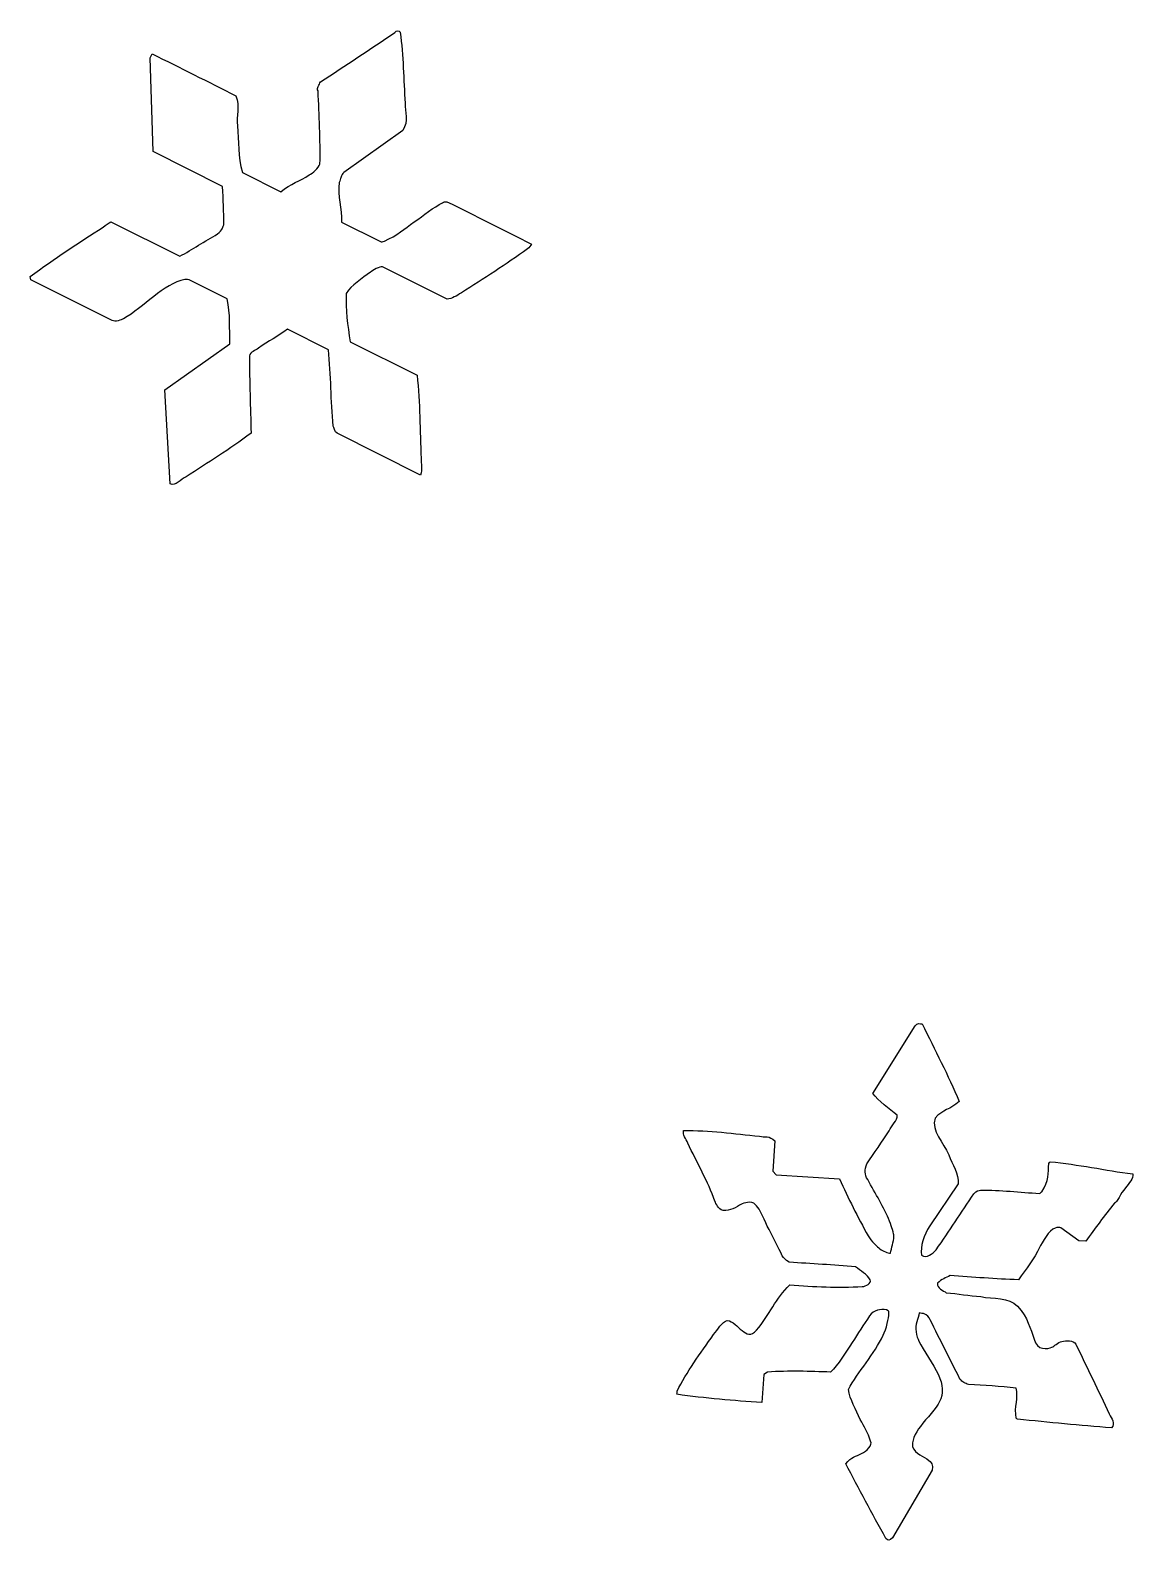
# Model space of a CAD drawing. Header units: centimetres. Extents: x -4.76 to 4.76, y -4.25 to 4.25.
# Drawn here: x -4.76 to -0.88, y -3.55 to 1.76 of the extents above; entities that cross this region are included whole.
import ezdxf

# ---------------------------------------------------------------- set-up
doc = ezdxf.new("R2010")
doc.units = ezdxf.units.CM
doc.header["$MEASUREMENT"] = 0
doc.layers.add('Layer 1', color=7, linetype='Continuous')

msp = doc.modelspace()

# ---------------------------------------------------------------- linework, layer by layer
at = {"layer": 'Layer 1', "color": 189}
for points, knots in [([(-4.27085, 0.16851), (-4.25246, 0.15761), (-4.23286, 0.18476), (-4.21391, 0.19314), (-4.21391, 0.19314), (-4.13787, 0.24262), (-4.06241, 0.2886), (-3.98618, 0.34633), (-3.98618, 0.34633), (-3.98798, 0.43676), (-3.99197, 0.52664), (-3.99158, 0.61766), (-3.99158, 0.61766), (-3.98904, 0.63401), (-3.97068, 0.63475), (-3.95964, 0.64541), (-3.95964, 0.64541), (-3.92593, 0.66819), (-3.89169, 0.68803), (-3.85767, 0.71124), (-3.85767, 0.71124), (-3.85767, 0.71124), (-3.71429, 0.63938), (-3.71429, 0.63938), (-3.71429, 0.63938), (-3.70442, 0.54998), (-3.7059, 0.4605), (-3.69765, 0.37099), (-3.69765, 0.37099), (-3.69543, 0.36565), (-3.69085, 0.3512), (-3.68397, 0.34599), (-3.68397, 0.34599), (-3.68397, 0.34599), (-3.39079, 0.19901), (-3.39079, 0.19901), (-3.39079, 0.19901), (-3.38232, 0.21848), (-3.38878, 0.23798), (-3.38793, 0.25748), (-3.38793, 0.25748), (-3.39327, 0.35485), (-3.39169, 0.45213), (-3.40251, 0.54958), (-3.40251, 0.54958), (-3.40251, 0.54958), (-3.6377, 0.6675), (-3.6377, 0.6675), (-3.6377, 0.6675), (-3.64569, 0.72409), (-3.65574, 0.78087), (-3.65122, 0.83755), (-3.65122, 0.83755), (-3.635, 0.8666), (-3.59502, 0.88994), (-3.56674, 0.9119), (-3.56674, 0.9119), (-3.55743, 0.91814), (-3.53491, 0.93328), (-3.52377, 0.93092), (-3.52377, 0.93092), (-3.52377, 0.93092), (-3.29663, 0.81704), (-3.29663, 0.81704), (-3.29663, 0.81704), (-3.28004, 0.8181), (-3.26335, 0.82903), (-3.2467, 0.8394), (-3.2467, 0.8394), (-3.16894, 0.8883), (-3.08964, 0.94039), (-3.01384, 0.99378), (-3.01384, 0.99378), (-3.00876, 0.99836), (-3.00323, 1.00487), (-2.99984, 1.01095), (-2.99984, 1.01095), (-3.09909, 1.06056), (-3.19852, 1.11107), (-3.29755, 1.15975), (-3.29755, 1.15975), (-3.30422, 1.16033), (-3.30729, 1.15864), (-3.31364, 1.15549), (-3.31364, 1.15549), (-3.34322, 1.14094), (-3.37981, 1.11207), (-3.41249, 1.08871), (-3.41249, 1.08871), (-3.44779, 1.06418), (-3.47215, 1.04143), (-3.51721, 1.02103), (-3.51721, 1.02103), (-3.52274, 1.0191), (-3.52793, 1.01778), (-3.53332, 1.02039), (-3.53332, 1.02039), (-3.53332, 1.02039), (-3.66865, 1.08823), (-3.66865, 1.08823), (-3.66865, 1.08823), (-3.66473, 1.13466), (-3.68349, 1.18033), (-3.67579, 1.2274), (-3.67579, 1.2274), (-3.67433, 1.23396), (-3.67203, 1.24031), (-3.67063, 1.24407), (-3.67063, 1.24407), (-3.66579, 1.25473), (-3.66719, 1.25606), (-3.66002, 1.26225), (-3.66002, 1.26225), (-3.66002, 1.26225), (-3.45304, 1.40973), (-3.45304, 1.40973), (-3.45304, 1.40973), (-3.43021, 1.44431), (-3.44616, 1.47394), (-3.44489, 1.5058), (-3.44489, 1.5058), (-3.44936, 1.58893), (-3.4509, 1.67212), (-3.46161, 1.7553), (-3.46161, 1.7553), (-3.46621, 1.76078), (-3.47526, 1.76247), (-3.48021, 1.75459), (-3.48021, 1.75459), (-3.56689, 1.69694), (-3.65491, 1.6377), (-3.74209, 1.58102), (-3.74209, 1.58102), (-3.74616, 1.5706), (-3.75714, 1.55956), (-3.7504, 1.54916), (-3.7504, 1.54916), (-3.74667, 1.46359), (-3.74241, 1.37779), (-3.74379, 1.29212), (-3.74379, 1.29212), (-3.74876, 1.27852), (-3.76967, 1.25997), (-3.78144, 1.25357), (-3.78144, 1.25357), (-3.81438, 1.23156), (-3.84682, 1.22328), (-3.88124, 1.19486), (-3.88124, 1.19486), (-3.88124, 1.19486), (-4.01655, 1.2627), (-4.01655, 1.2627), (-4.01655, 1.2627), (-4.03285, 1.31728), (-4.02848, 1.37189), (-4.03377, 1.42648), (-4.03377, 1.42648), (-4.03829, 1.46162), (-4.02432, 1.49429), (-4.03972, 1.53189), (-4.03972, 1.53189), (-4.13732, 1.58176), (-4.23567, 1.63042), (-4.33362, 1.67969), (-4.33362, 1.67969), (-4.33362, 1.67969), (-4.3409, 1.66519), (-4.3409, 1.66519), (-4.3409, 1.66519), (-4.3409, 1.66519), (-4.33077, 1.33557), (-4.33077, 1.33557), (-4.33077, 1.33557), (-4.33077, 1.33557), (-4.08592, 1.2128), (-4.08592, 1.2128), (-4.08592, 1.2128), (-4.08473, 1.16793), (-4.08129, 1.12295), (-4.08237, 1.07815), (-4.08237, 1.07815), (-4.08597, 1.06521), (-4.08692, 1.06347), (-4.10377, 1.04616), (-4.10377, 1.04616), (-4.14859, 1.02113), (-4.19291, 0.99102), (-4.23688, 0.96798), (-4.23688, 0.96798), (-4.23688, 0.96798), (-4.47852, 1.08911), (-4.47852, 1.08911), (-4.47852, 1.08911), (-4.48733, 1.08416), (-4.49593, 1.07689), (-4.50596, 1.07062), (-4.50596, 1.07062), (-4.59174, 1.01471), (-4.67664, 0.96053), (-4.76242, 0.89682), (-4.76242, 0.89682), (-4.76242, 0.89682), (-4.76001, 0.88552), (-4.76001, 0.88552), (-4.76001, 0.88552), (-4.76001, 0.88552), (-4.47487, 0.74257), (-4.47487, 0.74257), (-4.47487, 0.74257), (-4.46238, 0.73543), (-4.44222, 0.74424), (-4.4346, 0.74823), (-4.4346, 0.74823), (-4.36351, 0.78797), (-4.29395, 0.87084), (-4.21936, 0.88653), (-4.21936, 0.88653), (-4.2123, 0.8869), (-4.20573, 0.88576), (-4.19912, 0.88253), (-4.19912, 0.88253), (-4.19912, 0.88253), (-4.07024, 0.81792), (-4.07024, 0.81792), (-4.07024, 0.81792), (-4.05812, 0.76556), (-4.06243, 0.71262), (-4.06074, 0.65996), (-4.06074, 0.65996), (-4.06074, 0.65996), (-4.28897, 0.49822), (-4.28897, 0.49822), (-4.28897, 0.49822), (-4.28897, 0.49822), (-4.27085, 0.16851), (-4.27085, 0.16851)], [0, 0, 0, 0, 0.0166666666666667, 0.0166666666666667, 0.0166666666666667, 0.0166666666666667, 0.0333333333333333, 0.0333333333333333, 0.0333333333333333, 0.0333333333333333, 0.05, 0.05, 0.05, 0.05, 0.0666666666666667, 0.0666666666666667, 0.0666666666666667, 0.0666666666666667, 0.0833333333333333, 0.0833333333333333, 0.0833333333333333, 0.0833333333333333, 0.1, 0.1, 0.1, 0.1, 0.1166666666666667, 0.1166666666666667, 0.1166666666666667, 0.1166666666666667, 0.1333333333333333, 0.1333333333333333, 0.1333333333333333, 0.1333333333333333, 0.15, 0.15, 0.15, 0.15, 0.1666666666666667, 0.1666666666666667, 0.1666666666666667, 0.1666666666666667, 0.1833333333333333, 0.1833333333333333, 0.1833333333333333, 0.1833333333333333, 0.2, 0.2, 0.2, 0.2, 0.2166666666666667, 0.2166666666666667, 0.2166666666666667, 0.2166666666666667, 0.2333333333333333, 0.2333333333333333, 0.2333333333333333, 0.2333333333333333, 0.25, 0.25, 0.25, 0.25, 0.2666666666666667, 0.2666666666666667, 0.2666666666666667, 0.2666666666666667, 0.2833333333333333, 0.2833333333333333, 0.2833333333333333, 0.2833333333333333, 0.3, 0.3, 0.3, 0.3, 0.3166666666666667, 0.3166666666666667, 0.3166666666666667, 0.3166666666666667, 0.3333333333333333, 0.3333333333333333, 0.3333333333333333, 0.3333333333333333, 0.35, 0.35, 0.35, 0.35, 0.3666666666666666, 0.3666666666666666, 0.3666666666666666, 0.3666666666666666, 0.3833333333333334, 0.3833333333333334, 0.3833333333333334, 0.3833333333333334, 0.4, 0.4, 0.4, 0.4, 0.4166666666666667, 0.4166666666666667, 0.4166666666666667, 0.4166666666666667, 0.4333333333333333, 0.4333333333333333, 0.4333333333333333, 0.4333333333333333, 0.45, 0.45, 0.45, 0.45, 0.4666666666666667, 0.4666666666666667, 0.4666666666666667, 0.4666666666666667, 0.4833333333333333, 0.4833333333333333, 0.4833333333333333, 0.4833333333333333, 0.5, 0.5, 0.5, 0.5, 0.5166666666666667, 0.5166666666666667, 0.5166666666666667, 0.5166666666666667, 0.5333333333333333, 0.5333333333333333, 0.5333333333333333, 0.5333333333333333, 0.55, 0.55, 0.55, 0.55, 0.5666666666666667, 0.5666666666666667, 0.5666666666666667, 0.5666666666666667, 0.5833333333333334, 0.5833333333333334, 0.5833333333333334, 0.5833333333333334, 0.6, 0.6, 0.6, 0.6, 0.6166666666666667, 0.6166666666666667, 0.6166666666666667, 0.6166666666666667, 0.6333333333333333, 0.6333333333333333, 0.6333333333333333, 0.6333333333333333, 0.65, 0.65, 0.65, 0.65, 0.6666666666666666, 0.6666666666666666, 0.6666666666666666, 0.6666666666666666, 0.6833333333333333, 0.6833333333333333, 0.6833333333333333, 0.6833333333333333, 0.7, 0.7, 0.7, 0.7, 0.7166666666666667, 0.7166666666666667, 0.7166666666666667, 0.7166666666666667, 0.7333333333333333, 0.7333333333333333, 0.7333333333333333, 0.7333333333333333, 0.75, 0.75, 0.75, 0.75, 0.7666666666666667, 0.7666666666666667, 0.7666666666666667, 0.7666666666666667, 0.7833333333333333, 0.7833333333333333, 0.7833333333333333, 0.7833333333333333, 0.8, 0.8, 0.8, 0.8, 0.8166666666666667, 0.8166666666666667, 0.8166666666666667, 0.8166666666666667, 0.8333333333333334, 0.8333333333333334, 0.8333333333333334, 0.8333333333333334, 0.85, 0.85, 0.85, 0.85, 0.8666666666666667, 0.8666666666666667, 0.8666666666666667, 0.8666666666666667, 0.8833333333333333, 0.8833333333333333, 0.8833333333333333, 0.8833333333333333, 0.9, 0.9, 0.9, 0.9, 0.9166666666666666, 0.9166666666666666, 0.9166666666666666, 0.9166666666666666, 0.9333333333333333, 0.9333333333333333, 0.9333333333333333, 0.9333333333333333, 0.95, 0.95, 0.95, 0.95, 0.9666666666666667, 0.9666666666666667, 0.9666666666666667, 0.9666666666666667, 1, 1, 1, 1]), ([(-1.75427, -3.5387), (-1.74654, -3.54725), (-1.74168, -3.54685), (-1.73128, -3.53727), (-1.73128, -3.53727), (-1.73128, -3.53727), (-1.59166, -3.29933), (-1.59166, -3.29933), (-1.59166, -3.29933), (-1.59079, -3.28951), (-1.58901, -3.27441), (-1.60362, -3.26448), (-1.60362, -3.26448), (-1.62127, -3.24966), (-1.65252, -3.24215), (-1.66056, -3.21678), (-1.66056, -3.21678), (-1.66463, -3.20231), (-1.65273, -3.16754), (-1.63304, -3.14526), (-1.63304, -3.14526), (-1.61052, -3.11586), (-1.57793, -3.08208), (-1.5656, -3.05787), (-1.5656, -3.05787), (-1.55192, -3.03236), (-1.55364, -2.9962), (-1.57007, -2.96423), (-1.57007, -2.96423), (-1.58907, -2.92428), (-1.62148, -2.87967), (-1.63854, -2.84517), (-1.63854, -2.84517), (-1.64616, -2.83033), (-1.65465, -2.79596), (-1.64526, -2.77789), (-1.64526, -2.77789), (-1.64195, -2.76728), (-1.63883, -2.75686), (-1.63753, -2.74625), (-1.63753, -2.74625), (-1.62517, -2.749), (-1.6094, -2.74651), (-1.59858, -2.77102), (-1.59858, -2.77102), (-1.56384, -2.84021), (-1.5295, -2.90882), (-1.49439, -2.97861), (-1.49439, -2.97861), (-1.49108, -2.98049), (-1.49196, -2.98488), (-1.48037, -2.99075), (-1.48037, -2.99075), (-1.47521, -2.99342), (-1.46963, -2.99652), (-1.46434, -2.99784), (-1.46434, -2.99784), (-1.40859, -3.00215), (-1.35332, -3.0034), (-1.2971, -3.01078), (-1.2971, -3.01078), (-1.28673, -3.04182), (-1.30443, -3.07835), (-1.29617, -3.11645), (-1.29617, -3.11645), (-1.29479, -3.11851), (-1.29329, -3.11947), (-1.29167, -3.12018), (-1.29167, -3.12018), (-1.18168, -3.1301), (-1.0717, -3.14296), (-0.96171, -3.14997), (-0.96171, -3.14997), (-0.9456, -3.13452), (-0.9624, -3.11785), (-0.96925, -3.10121), (-0.96925, -3.10121), (-1.00767, -3.01982), (-1.04736, -2.93839), (-1.08678, -2.85618), (-1.08678, -2.85618), (-1.09559, -2.84012), (-1.12078, -2.84324), (-1.1365, -2.84692), (-1.1365, -2.84692), (-1.14907, -2.8497), (-1.16325, -2.86393), (-1.17145, -2.8669), (-1.17145, -2.8669), (-1.18489, -2.87426), (-1.22347, -2.87912), (-1.23342, -2.83872), (-1.23342, -2.83872), (-1.2475, -2.80094), (-1.25453, -2.76321), (-1.29195, -2.72286), (-1.29195, -2.72286), (-1.32201, -2.69005), (-1.37749, -2.69757), (-1.42123, -2.68894), (-1.42123, -2.68894), (-1.46158, -2.68502), (-1.50203, -2.67941), (-1.54236, -2.67516), (-1.54236, -2.67516), (-1.55223, -2.6673), (-1.57602, -2.66037), (-1.57334, -2.64169), (-1.57334, -2.64169), (-1.55863, -2.62724), (-1.54355, -2.62288), (-1.5291, -2.61513), (-1.5291, -2.61513), (-1.44901, -2.62002), (-1.36837, -2.62754), (-1.28883, -2.62984), (-1.28883, -2.62984), (-1.26203, -2.5933), (-1.23189, -2.55483), (-1.21496, -2.51665), (-1.21496, -2.51665), (-1.20538, -2.49921), (-1.18022, -2.45384), (-1.15953, -2.44781), (-1.15953, -2.44781), (-1.15125, -2.44477), (-1.1441, -2.44474), (-1.13945, -2.44752), (-1.13945, -2.44752), (-1.13945, -2.44752), (-1.07603, -2.49239), (-1.07603, -2.49239), (-1.07603, -2.49239), (-1.07603, -2.49239), (-1.05214, -2.494), (-1.05214, -2.494), (-1.05214, -2.494), (-1.01846, -2.44934), (-0.98692, -2.40431), (-0.95107, -2.36001), (-0.95107, -2.36001), (-0.94215, -2.36012), (-0.93027, -2.32501), (-0.91207, -2.30667), (-0.91207, -2.30667), (-0.90072, -2.29069), (-0.8831, -2.27386), (-0.88675, -2.25775), (-0.88675, -2.25775), (-0.98346, -2.24476), (-1.07889, -2.22436), (-1.17681, -2.21502), (-1.17681, -2.21502), (-1.17858, -2.21653), (-1.18012, -2.21891), (-1.18147, -2.22134), (-1.18147, -2.22134), (-1.1848, -2.2538), (-1.18046, -2.28299), (-1.20653, -2.32016), (-1.20653, -2.32016), (-1.20886, -2.32249), (-1.2115, -2.32453), (-1.21436, -2.32617), (-1.21436, -2.32617), (-1.28339, -2.32247), (-1.35229, -2.31376), (-1.4215, -2.31508), (-1.4215, -2.31508), (-1.42973, -2.31651), (-1.43468, -2.31527), (-1.44515, -2.32728), (-1.44515, -2.32728), (-1.48939, -2.39306), (-1.53127, -2.4583), (-1.57789, -2.52463), (-1.57789, -2.52463), (-1.59038, -2.53656), (-1.61125, -2.55699), (-1.62888, -2.54334), (-1.62888, -2.54334), (-1.63391, -2.51233), (-1.62187, -2.47259), (-1.60041, -2.44052), (-1.60041, -2.44052), (-1.60041, -2.44052), (-1.50003, -2.29222), (-1.50003, -2.29222), (-1.50003, -2.29222), (-1.49715, -2.25814), (-1.52101, -2.22451), (-1.53379, -2.19028), (-1.53379, -2.19028), (-1.55109, -2.14702), (-1.59684, -2.10818), (-1.58115, -2.06116), (-1.58115, -2.06116), (-1.55596, -2.03248), (-1.52704, -2.03108), (-1.49722, -2.00263), (-1.49722, -2.00263), (-1.53469, -1.91151), (-1.58316, -1.82094), (-1.62657, -1.73), (-1.62657, -1.73), (-1.6335, -1.73034), (-1.64467, -1.7254), (-1.65107, -1.73759), (-1.65107, -1.73759), (-1.65107, -1.73759), (-1.7999, -1.97492), (-1.7999, -1.97492), (-1.7999, -1.97492), (-1.7822, -2.00159), (-1.74251, -2.02807), (-1.71502, -2.05152), (-1.71502, -2.05152), (-1.71314, -2.06962), (-1.7337, -2.08774), (-1.74328, -2.10581), (-1.74328, -2.10581), (-1.76709, -2.14425), (-1.79609, -2.18471), (-1.82117, -2.22183), (-1.82117, -2.22183), (-1.82937, -2.24387), (-1.83017, -2.25937), (-1.81831, -2.27779), (-1.81831, -2.27779), (-1.79193, -2.32698), (-1.76042, -2.37587), (-1.74185, -2.42392), (-1.74185, -2.42392), (-1.73756, -2.4349), (-1.7337, -2.44601), (-1.73148, -2.45279), (-1.73148, -2.45279), (-1.72674, -2.46766), (-1.72682, -2.46956), (-1.72621, -2.47732), (-1.72621, -2.47732), (-1.72706, -2.49743), (-1.73558, -2.51682), (-1.7379, -2.53651), (-1.7379, -2.53651), (-1.7488, -2.53548), (-1.76327, -2.53035), (-1.77581, -2.52077), (-1.77581, -2.52077), (-1.78436, -2.51479), (-1.80616, -2.49344), (-1.81687, -2.47584), (-1.81687, -2.47584), (-1.85383, -2.40916), (-1.88717, -2.3422), (-1.91784, -2.27526), (-1.91784, -2.27526), (-1.91784, -2.27526), (-2.14017, -2.26034), (-2.14017, -2.26034), (-2.14017, -2.26034), (-2.14017, -2.26034), (-2.15229, -2.24843), (-2.15229, -2.24843), (-2.15229, -2.24843), (-2.15229, -2.24843), (-2.14512, -2.14188), (-2.14512, -2.14188), (-2.14512, -2.14188), (-2.16311, -2.12161), (-2.18102, -2.13029), (-2.19899, -2.12537), (-2.19899, -2.12537), (-2.28789, -2.11688), (-2.37549, -2.1033), (-2.46572, -2.10561), (-2.46572, -2.10561), (-2.46993, -2.11987), (-2.45683, -2.13474), (-2.45082, -2.14927), (-2.45082, -2.14927), (-2.41894, -2.21751), (-2.37944, -2.28545), (-2.35602, -2.35353), (-2.35602, -2.35353), (-2.35038, -2.3634), (-2.34573, -2.38094), (-2.32705, -2.38615), (-2.32705, -2.38615), (-2.3189, -2.38919), (-2.28556, -2.38057), (-2.26921, -2.36752), (-2.26921, -2.36752), (-2.25884, -2.36136), (-2.23812, -2.35318), (-2.21902, -2.36019), (-2.21902, -2.36019), (-2.18894, -2.38638), (-2.18402, -2.42234), (-2.16473, -2.45316), (-2.16473, -2.45316), (-2.14928, -2.48406), (-2.13309, -2.5152), (-2.11877, -2.546), (-2.11877, -2.546), (-2.11205, -2.5528), (-2.10935, -2.56005), (-2.0944, -2.56793), (-2.0944, -2.56793), (-2.01661, -2.57341), (-1.93922, -2.57751), (-1.86106, -2.58436), (-1.86106, -2.58436), (-1.84391, -2.59743), (-1.82026, -2.61074), (-1.80925, -2.63029), (-1.80925, -2.63029), (-1.8057, -2.64109), (-1.82428, -2.65352), (-1.83769, -2.65357), (-1.83769, -2.65357), (-1.92254, -2.65778), (-2.00745, -2.65537), (-2.09235, -2.64741), (-2.09235, -2.64741), (-2.14222, -2.69601), (-2.16323, -2.75203), (-2.20993, -2.80735), (-2.20993, -2.80735), (-2.24684, -2.8499), (-2.27301, -2.77877), (-2.31195, -2.7724), (-2.31195, -2.7724), (-2.33095, -2.77626), (-2.34553, -2.80542), (-2.36, -2.82225), (-2.36, -2.82225), (-2.40784, -2.88855), (-2.45514, -2.95465), (-2.48814, -3.0214), (-2.48814, -3.0214), (-2.48891, -3.025), (-2.48883, -3.0287), (-2.48915, -3.03235), (-2.48915, -3.03235), (-2.38961, -3.04643), (-2.28995, -3.05479), (-2.19028, -3.06164), (-2.19028, -3.06164), (-2.19028, -3.06164), (-2.18361, -2.96242), (-2.18361, -2.96242), (-2.18361, -2.96242), (-2.18361, -2.96242), (-2.17014, -2.95411), (-2.17014, -2.95411), (-2.17014, -2.95411), (-2.09629, -2.94948), (-2.0225, -2.95146), (-1.94866, -2.95422), (-1.94866, -2.95422), (-1.92191, -2.92882), (-1.89577, -2.88503), (-1.87283, -2.85019), (-1.87283, -2.85019), (-1.85312, -2.81926), (-1.83304, -2.78777), (-1.81174, -2.75671), (-1.81174, -2.75671), (-1.79671, -2.73589), (-1.77348, -2.73218), (-1.75276, -2.73486), (-1.75276, -2.73486), (-1.74038, -2.74079), (-1.74556, -2.74163), (-1.74458, -2.74862), (-1.74458, -2.74862), (-1.74352, -2.7624), (-1.75299, -2.80394), (-1.76442, -2.82477), (-1.76442, -2.82477), (-1.79297, -2.88975), (-1.85377, -2.95391), (-1.88634, -3.01564), (-1.88634, -3.01564), (-1.8811, -3.05115), (-1.85941, -3.08623), (-1.84454, -3.12142), (-1.84454, -3.12142), (-1.83128, -3.14711), (-1.81798, -3.16553), (-1.80816, -3.19749), (-1.80816, -3.19749), (-1.7993, -3.20911), (-1.82261, -3.23398), (-1.8401, -3.24035), (-1.8401, -3.24035), (-1.8583, -3.25191), (-1.87757, -3.25181), (-1.89503, -3.27647), (-1.89503, -3.27647), (-1.8501, -3.36394), (-1.80308, -3.45128), (-1.75427, -3.5387)], [0, 0, 0, 0, 0.0098039215686275, 0.0098039215686275, 0.0098039215686275, 0.0098039215686275, 0.0196078431372549, 0.0196078431372549, 0.0196078431372549, 0.0196078431372549, 0.0294117647058824, 0.0294117647058824, 0.0294117647058824, 0.0294117647058824, 0.0392156862745098, 0.0392156862745098, 0.0392156862745098, 0.0392156862745098, 0.0490196078431373, 0.0490196078431373, 0.0490196078431373, 0.0490196078431373, 0.0588235294117647, 0.0588235294117647, 0.0588235294117647, 0.0588235294117647, 0.0686274509803922, 0.0686274509803922, 0.0686274509803922, 0.0686274509803922, 0.0784313725490196, 0.0784313725490196, 0.0784313725490196, 0.0784313725490196, 0.0882352941176471, 0.0882352941176471, 0.0882352941176471, 0.0882352941176471, 0.0980392156862745, 0.0980392156862745, 0.0980392156862745, 0.0980392156862745, 0.107843137254902, 0.107843137254902, 0.107843137254902, 0.107843137254902, 0.1176470588235294, 0.1176470588235294, 0.1176470588235294, 0.1176470588235294, 0.1274509803921569, 0.1274509803921569, 0.1274509803921569, 0.1274509803921569, 0.1372549019607843, 0.1372549019607843, 0.1372549019607843, 0.1372549019607843, 0.1470588235294118, 0.1470588235294118, 0.1470588235294118, 0.1470588235294118, 0.1568627450980392, 0.1568627450980392, 0.1568627450980392, 0.1568627450980392, 0.1666666666666667, 0.1666666666666667, 0.1666666666666667, 0.1666666666666667, 0.1764705882352941, 0.1764705882352941, 0.1764705882352941, 0.1764705882352941, 0.1862745098039216, 0.1862745098039216, 0.1862745098039216, 0.1862745098039216, 0.196078431372549, 0.196078431372549, 0.196078431372549, 0.196078431372549, 0.2058823529411765, 0.2058823529411765, 0.2058823529411765, 0.2058823529411765, 0.2156862745098039, 0.2156862745098039, 0.2156862745098039, 0.2156862745098039, 0.2254901960784314, 0.2254901960784314, 0.2254901960784314, 0.2254901960784314, 0.2352941176470588, 0.2352941176470588, 0.2352941176470588, 0.2352941176470588, 0.2450980392156863, 0.2450980392156863, 0.2450980392156863, 0.2450980392156863, 0.2549019607843137, 0.2549019607843137, 0.2549019607843137, 0.2549019607843137, 0.2647058823529412, 0.2647058823529412, 0.2647058823529412, 0.2647058823529412, 0.2745098039215687, 0.2745098039215687, 0.2745098039215687, 0.2745098039215687, 0.2843137254901961, 0.2843137254901961, 0.2843137254901961, 0.2843137254901961, 0.2941176470588235, 0.2941176470588235, 0.2941176470588235, 0.2941176470588235, 0.303921568627451, 0.303921568627451, 0.303921568627451, 0.303921568627451, 0.3137254901960784, 0.3137254901960784, 0.3137254901960784, 0.3137254901960784, 0.3235294117647059, 0.3235294117647059, 0.3235294117647059, 0.3235294117647059, 0.3333333333333333, 0.3333333333333333, 0.3333333333333333, 0.3333333333333333, 0.3431372549019608, 0.3431372549019608, 0.3431372549019608, 0.3431372549019608, 0.3529411764705883, 0.3529411764705883, 0.3529411764705883, 0.3529411764705883, 0.3627450980392157, 0.3627450980392157, 0.3627450980392157, 0.3627450980392157, 0.3725490196078431, 0.3725490196078431, 0.3725490196078431, 0.3725490196078431, 0.3823529411764706, 0.3823529411764706, 0.3823529411764706, 0.3823529411764706, 0.392156862745098, 0.392156862745098, 0.392156862745098, 0.392156862745098, 0.4019607843137255, 0.4019607843137255, 0.4019607843137255, 0.4019607843137255, 0.4117647058823529, 0.4117647058823529, 0.4117647058823529, 0.4117647058823529, 0.4215686274509804, 0.4215686274509804, 0.4215686274509804, 0.4215686274509804, 0.4313725490196079, 0.4313725490196079, 0.4313725490196079, 0.4313725490196079, 0.4411764705882353, 0.4411764705882353, 0.4411764705882353, 0.4411764705882353, 0.4509803921568628, 0.4509803921568628, 0.4509803921568628, 0.4509803921568628, 0.4607843137254902, 0.4607843137254902, 0.4607843137254902, 0.4607843137254902, 0.4705882352941176, 0.4705882352941176, 0.4705882352941176, 0.4705882352941176, 0.4803921568627451, 0.4803921568627451, 0.4803921568627451, 0.4803921568627451, 0.4901960784313725, 0.4901960784313725, 0.4901960784313725, 0.4901960784313725, 0.5, 0.5, 0.5, 0.5, 0.5098039215686274, 0.5098039215686274, 0.5098039215686274, 0.5098039215686274, 0.5196078431372549, 0.5196078431372549, 0.5196078431372549, 0.5196078431372549, 0.5294117647058824, 0.5294117647058824, 0.5294117647058824, 0.5294117647058824, 0.5392156862745098, 0.5392156862745098, 0.5392156862745098, 0.5392156862745098, 0.5490196078431373, 0.5490196078431373, 0.5490196078431373, 0.5490196078431373, 0.5588235294117647, 0.5588235294117647, 0.5588235294117647, 0.5588235294117647, 0.5686274509803921, 0.5686274509803921, 0.5686274509803921, 0.5686274509803921, 0.5784313725490197, 0.5784313725490197, 0.5784313725490197, 0.5784313725490197, 0.5882352941176471, 0.5882352941176471, 0.5882352941176471, 0.5882352941176471, 0.5980392156862745, 0.5980392156862745, 0.5980392156862745, 0.5980392156862745, 0.6078431372549019, 0.6078431372549019, 0.6078431372549019, 0.6078431372549019, 0.6176470588235294, 0.6176470588235294, 0.6176470588235294, 0.6176470588235294, 0.6274509803921569, 0.6274509803921569, 0.6274509803921569, 0.6274509803921569, 0.6372549019607843, 0.6372549019607843, 0.6372549019607843, 0.6372549019607843, 0.6470588235294118, 0.6470588235294118, 0.6470588235294118, 0.6470588235294118, 0.6568627450980392, 0.6568627450980392, 0.6568627450980392, 0.6568627450980392, 0.6666666666666666, 0.6666666666666666, 0.6666666666666666, 0.6666666666666666, 0.6764705882352942, 0.6764705882352942, 0.6764705882352942, 0.6764705882352942, 0.6862745098039216, 0.6862745098039216, 0.6862745098039216, 0.6862745098039216, 0.696078431372549, 0.696078431372549, 0.696078431372549, 0.696078431372549, 0.7058823529411765, 0.7058823529411765, 0.7058823529411765, 0.7058823529411765, 0.7156862745098039, 0.7156862745098039, 0.7156862745098039, 0.7156862745098039, 0.7254901960784313, 0.7254901960784313, 0.7254901960784313, 0.7254901960784313, 0.7352941176470589, 0.7352941176470589, 0.7352941176470589, 0.7352941176470589, 0.7450980392156863, 0.7450980392156863, 0.7450980392156863, 0.7450980392156863, 0.7549019607843137, 0.7549019607843137, 0.7549019607843137, 0.7549019607843137, 0.7647058823529411, 0.7647058823529411, 0.7647058823529411, 0.7647058823529411, 0.7745098039215687, 0.7745098039215687, 0.7745098039215687, 0.7745098039215687, 0.7843137254901961, 0.7843137254901961, 0.7843137254901961, 0.7843137254901961, 0.7941176470588235, 0.7941176470588235, 0.7941176470588235, 0.7941176470588235, 0.803921568627451, 0.803921568627451, 0.803921568627451, 0.803921568627451, 0.8137254901960784, 0.8137254901960784, 0.8137254901960784, 0.8137254901960784, 0.8235294117647058, 0.8235294117647058, 0.8235294117647058, 0.8235294117647058, 0.8333333333333334, 0.8333333333333334, 0.8333333333333334, 0.8333333333333334, 0.8431372549019608, 0.8431372549019608, 0.8431372549019608, 0.8431372549019608, 0.8529411764705882, 0.8529411764705882, 0.8529411764705882, 0.8529411764705882, 0.8627450980392157, 0.8627450980392157, 0.8627450980392157, 0.8627450980392157, 0.8725490196078431, 0.8725490196078431, 0.8725490196078431, 0.8725490196078431, 0.8823529411764706, 0.8823529411764706, 0.8823529411764706, 0.8823529411764706, 0.8921568627450981, 0.8921568627450981, 0.8921568627450981, 0.8921568627450981, 0.9019607843137255, 0.9019607843137255, 0.9019607843137255, 0.9019607843137255, 0.9117647058823529, 0.9117647058823529, 0.9117647058823529, 0.9117647058823529, 0.9215686274509803, 0.9215686274509803, 0.9215686274509803, 0.9215686274509803, 0.9313725490196079, 0.9313725490196079, 0.9313725490196079, 0.9313725490196079, 0.9411764705882353, 0.9411764705882353, 0.9411764705882353, 0.9411764705882353, 0.9509803921568627, 0.9509803921568627, 0.9509803921568627, 0.9509803921568627, 0.9607843137254902, 0.9607843137254902, 0.9607843137254902, 0.9607843137254902, 0.9705882352941176, 0.9705882352941176, 0.9705882352941176, 0.9705882352941176, 0.9803921568627451, 0.9803921568627451, 0.9803921568627451, 0.9803921568627451, 1, 1, 1, 1])]:
    msp.add_open_spline(points, degree=3, knots=knots, dxfattribs=at)

doc.saveas('drawing.dxf')
